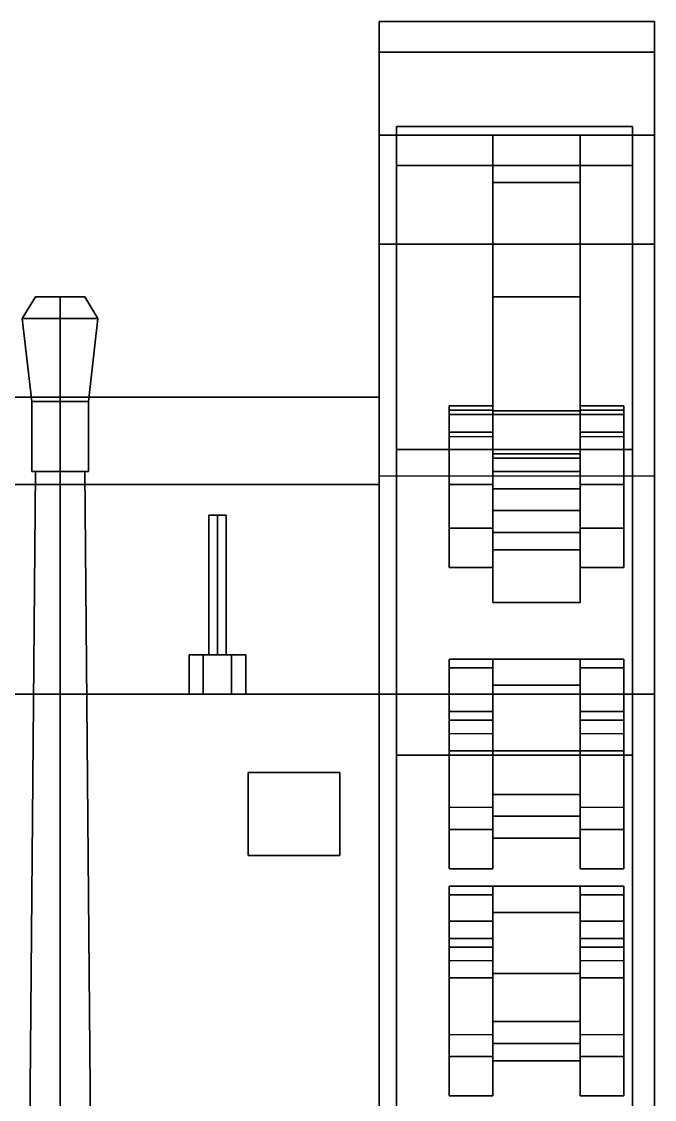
# Model space of a CAD drawing. Extents: x -1.69 to 1.69, y -3.84 to 3.56.
# Drawn here: x -0.088 to 1.36, y 1.092 to 3.56 of the extents above; entities that cross this region are included whole.
import ezdxf

# ---------------------------------------------------------------- set-up
doc = ezdxf.new("R2010")
doc.units = 0
doc.layers.get('0').update_dxf_attribs({"linetype": 'CONTINUOUS'})
for name, color, linetype in [('BOGIE_HOLDER', 2, 'CONTINUOUS'), ('BOGIE_LEVER', 3, 'CONTINUOUS'), ('GUN', 1, 'CONTINUOUS'), ('SHIELD', 6, 'CONTINUOUS'), ('SIDES', 5, 'CONTINUOUS'), ('SLEEVE', 5, 'CONTINUOUS'), ('TRACKS', 1, 'CONTINUOUS'), ('WHEELS', 2, 'CONTINUOUS')]:
    doc.layers.add(name, color=color, linetype=linetype)

msp = doc.modelspace()

# ---------------------------------------------------------------- linework, layer by layer
for points in [[(0.73, 2.7, 0.82), (0.73, 2.5, 0.47), (-0.73, 2.5, 0.47), (-0.73, 2.7, 0.82)], [(0.73, 2.02, 1.15), (0.73, 2.7, 0.82), (-0.73, 2.7, 0.82), (-0.73, 2.02, 1.15)], [(0.73, -3.39, 0.82), (0.73, -2.77, 0.47), (0.73, 2.5, 0.47), (0.73, 2.7, 0.82)], [(0.73, -3.39, 1.15), (0.73, -3.39, 0.82), (0.73, 2.7, 0.82), (0.73, 2.02, 1.15)], [(0.73, 2.5, 0.47), (0.73, -2.77, 0.47), (-0.73, -2.77, 0.47), (-0.73, 2.5, 0.47)], [(0.73, 2.02, 1.61), (0.73, 2.02, 1.15), (-0.73, 2.02, 1.15), (-0.73, 2.02, 1.61)], [(-0.73, 2.02, 1.61), (-0.73, -2.16, 1.61), (0.73, -2.16, 1.61), (0.73, 2.02, 1.61)], [(0.73, -2.16, 1.61), (0.73, -2.16, 1.15), (0.73, 2.02, 1.15), (0.73, 2.02, 1.61)], [(0.64, 1.65, 1.71), (0.64, 1.84, 1.71), (0.43, 1.84, 1.71), (0.43, 1.65, 1.71)], [(0.43, 1.65, 1.71), (0.43, 1.84, 1.71), (0.43, 1.84, 1.61), (0.43, 1.65, 1.61)], [(0.43, 1.84, 1.71), (0.64, 1.84, 1.71), (0.64, 1.84, 1.61), (0.43, 1.84, 1.61)], [(0.64, 1.65, 1.61), (0.64, 1.84, 1.61), (0.64, 1.84, 1.71), (0.64, 1.65, 1.71)], [(0.43, 1.65, 1.61), (0.64, 1.65, 1.61), (0.64, 1.65, 1.71), (0.43, 1.65, 1.71)]]:
    msp.add_3dface(points)
at = {"layer": 'BOGIE_HOLDER'}
for points in [[(0.89, 2.68, 0.58), (0.89, 2.5, 0.58), (0.89, 2.31, 0.67), (0.89, 2.61, 0.67)], [(0.99, 2.61, 0.67), (0.99, 2.68, 0.58), (0.89, 2.68, 0.58), (0.89, 2.61, 0.67)], [(0.89, 2.66, 0.52), (0.89, 2.62, 0.52), (0.89, 2.5, 0.58), (0.89, 2.68, 0.58)], [(0.99, 2.68, 0.58), (0.99, 2.66, 0.52), (0.89, 2.66, 0.52), (0.89, 2.68, 0.58)], [(0.99, 2.31, 0.67), (0.99, 2.5, 0.58), (0.99, 2.68, 0.58), (0.99, 2.61, 0.67)], [(0.99, 2.5, 0.58), (0.99, 2.62, 0.52), (0.99, 2.66, 0.52), (0.99, 2.68, 0.58)], [(1.29, 2.61, 0.67), (1.29, 2.68, 0.58), (1.19, 2.68, 0.58), (1.19, 2.61, 0.67)], [(1.19, 2.68, 0.58), (1.19, 2.5, 0.58), (1.19, 2.31, 0.67), (1.19, 2.61, 0.67)], [(1.19, 2.66, 0.52), (1.19, 2.62, 0.52), (1.19, 2.5, 0.58), (1.19, 2.68, 0.58)], [(1.29, 2.68, 0.58), (1.29, 2.66, 0.52), (1.19, 2.66, 0.52), (1.19, 2.68, 0.58)], [(1.29, 2.31, 0.67), (1.29, 2.5, 0.58), (1.29, 2.68, 0.58), (1.29, 2.61, 0.67)], [(1.29, 2.5, 0.58), (1.29, 2.62, 0.52), (1.29, 2.66, 0.52), (1.29, 2.68, 0.58)], [(0.99, 2.66, 0.52), (0.99, 2.62, 0.52), (0.89, 2.62, 0.52), (0.89, 2.66, 0.52)], [(1.29, 2.66, 0.52), (1.29, 2.62, 0.52), (1.19, 2.62, 0.52), (1.19, 2.66, 0.52)], [(0.89, 2.5, 0.58), (0.89, 2.62, 0.52), (0.99, 2.62, 0.52), (0.99, 2.5, 0.58)], [(1.19, 2.5, 0.58), (1.19, 2.62, 0.52), (1.29, 2.62, 0.52), (1.29, 2.5, 0.58)], [(0.99, 2.53, 0.48), (0.99, 2.35, 0.39), (0.99, 2.23, 0.53), (0.99, 2.39, 0.64)], [(1.19, 2.53, 0.48), (1.19, 2.35, 0.39), (0.99, 2.35, 0.39), (0.99, 2.53, 0.48)], [(1.19, 2.39, 0.64), (1.19, 2.53, 0.48), (0.99, 2.53, 0.48), (0.99, 2.39, 0.64)], [(1.19, 2.23, 0.53), (1.19, 2.35, 0.39), (1.19, 2.53, 0.48), (1.19, 2.39, 0.64)], [(0.89, 2.31, 0.67), (0.89, 2.5, 0.58), (0.99, 2.5, 0.58), (0.99, 2.31, 0.67)], [(1.19, 2.31, 0.67), (1.19, 2.5, 0.58), (1.29, 2.5, 0.58), (1.29, 2.31, 0.67)], [(0.99, 2.39, 0.64), (0.99, 2.23, 0.53), (1.19, 2.23, 0.53), (1.19, 2.39, 0.64)], [(0.99, 2.23, 0.53), (0.99, 2.35, 0.39), (1.19, 2.35, 0.39), (1.19, 2.23, 0.53)], [(0.99, 2.1, 0.3), (0.99, 2.02, 0.23), (0.89, 2.02, 0.23), (0.89, 2.1, 0.3)], [(0.89, 2.1, 0.3), (0.89, 2.02, 0.23), (0.89, 1.96, 0.31), (0.89, 2.08, 0.42)], [(0.99, 2.08, 0.42), (0.99, 2.1, 0.3), (0.89, 2.1, 0.3), (0.89, 2.08, 0.42)], [(0.99, 1.96, 0.31), (0.99, 2.02, 0.23), (0.99, 2.1, 0.3), (0.99, 2.08, 0.42)], [(1.19, 2.1, 0.3), (1.19, 2.02, 0.23), (1.19, 1.96, 0.31), (1.19, 2.08, 0.42)], [(1.29, 2.08, 0.42), (1.29, 2.1, 0.3), (1.19, 2.1, 0.3), (1.19, 2.08, 0.42)], [(1.29, 2.1, 0.3), (1.29, 2.02, 0.23), (1.19, 2.02, 0.23), (1.19, 2.1, 0.3)], [(1.29, 1.96, 0.31), (1.29, 2.02, 0.23), (1.29, 2.1, 0.3), (1.29, 2.08, 0.42)], [(0.99, 1.93, 0.67), (0.99, 2.08, 0.42), (0.89, 2.08, 0.42), (0.89, 1.93, 0.67)], [(0.89, 2.08, 0.42), (0.89, 1.96, 0.31), (0.89, 1.76, 0.67), (0.89, 1.93, 0.67)], [(0.99, 1.76, 0.67), (0.99, 1.96, 0.31), (0.99, 2.08, 0.42), (0.99, 1.93, 0.67)], [(1.19, 2.08, 0.42), (1.19, 1.96, 0.31), (1.19, 1.76, 0.67), (1.19, 1.93, 0.67)], [(1.29, 1.93, 0.67), (1.29, 2.08, 0.42), (1.19, 2.08, 0.42), (1.19, 1.93, 0.67)], [(1.29, 1.76, 0.67), (1.29, 1.96, 0.31), (1.29, 2.08, 0.42), (1.29, 1.93, 0.67)], [(0.89, 1.96, 0.31), (0.89, 2.02, 0.23), (0.99, 2.02, 0.23), (0.99, 1.96, 0.31)], [(1.19, 1.96, 0.31), (1.19, 2.02, 0.23), (1.29, 2.02, 0.23), (1.29, 1.96, 0.31)], [(0.89, 1.76, 0.67), (0.89, 1.96, 0.31), (0.99, 1.96, 0.31), (0.99, 1.76, 0.67)], [(1.19, 1.76, 0.67), (1.19, 1.96, 0.31), (1.29, 1.96, 0.31), (1.29, 1.76, 0.67)], [(0.99, 1.89, 0.29), (0.99, 1.69, 0.29), (0.99, 1.69, 0.47), (0.99, 1.89, 0.47)], [(0.99, 1.89, 0.47), (0.99, 1.69, 0.47), (1.19, 1.69, 0.47), (1.19, 1.89, 0.47)], [(1.19, 1.89, 0.47), (1.19, 1.89, 0.29), (0.99, 1.89, 0.29), (0.99, 1.89, 0.47)], [(1.19, 1.89, 0.29), (1.19, 1.69, 0.29), (0.99, 1.69, 0.29), (0.99, 1.89, 0.29)], [(1.19, 1.69, 0.47), (1.19, 1.69, 0.29), (1.19, 1.89, 0.29), (1.19, 1.89, 0.47)], [(0.99, 1.69, 0.47), (0.99, 1.69, 0.29), (1.19, 1.69, 0.29), (1.19, 1.69, 0.47)], [(0.89, 1.58, 0.3), (0.89, 1.5, 0.23), (0.89, 1.44, 0.31), (0.89, 1.56, 0.42)], [(0.99, 1.58, 0.3), (0.99, 1.5, 0.23), (0.89, 1.5, 0.23), (0.89, 1.58, 0.3)], [(0.99, 1.56, 0.42), (0.99, 1.58, 0.3), (0.89, 1.58, 0.3), (0.89, 1.56, 0.42)], [(0.99, 1.44, 0.31), (0.99, 1.5, 0.23), (0.99, 1.58, 0.3), (0.99, 1.56, 0.42)], [(1.29, 1.58, 0.3), (1.29, 1.5, 0.23), (1.19, 1.5, 0.23), (1.19, 1.58, 0.3)], [(1.19, 1.58, 0.3), (1.19, 1.5, 0.23), (1.19, 1.44, 0.31), (1.19, 1.56, 0.42)], [(1.29, 1.56, 0.42), (1.29, 1.58, 0.3), (1.19, 1.58, 0.3), (1.19, 1.56, 0.42)], [(1.29, 1.44, 0.31), (1.29, 1.5, 0.23), (1.29, 1.58, 0.3), (1.29, 1.56, 0.42)], [(0.89, 1.56, 0.42), (0.89, 1.44, 0.31), (0.89, 1.24, 0.67), (0.89, 1.41, 0.67)], [(0.99, 1.41, 0.67), (0.99, 1.56, 0.42), (0.89, 1.56, 0.42), (0.89, 1.41, 0.67)], [(0.99, 1.24, 0.67), (0.99, 1.44, 0.31), (0.99, 1.56, 0.42), (0.99, 1.41, 0.67)], [(1.29, 1.41, 0.67), (1.29, 1.56, 0.42), (1.19, 1.56, 0.42), (1.19, 1.41, 0.67)], [(1.19, 1.56, 0.42), (1.19, 1.44, 0.31), (1.19, 1.24, 0.67), (1.19, 1.41, 0.67)], [(1.29, 1.24, 0.67), (1.29, 1.44, 0.31), (1.29, 1.56, 0.42), (1.29, 1.41, 0.67)], [(0.89, 1.44, 0.31), (0.89, 1.5, 0.23), (0.99, 1.5, 0.23), (0.99, 1.44, 0.31)], [(1.19, 1.44, 0.31), (1.19, 1.5, 0.23), (1.29, 1.5, 0.23), (1.29, 1.44, 0.31)], [(0.89, 1.24, 0.67), (0.89, 1.44, 0.31), (0.99, 1.44, 0.31), (0.99, 1.24, 0.67)], [(1.19, 1.24, 0.67), (1.19, 1.44, 0.31), (1.29, 1.44, 0.31), (1.29, 1.24, 0.67)], [(0.99, 1.38, 0.29), (0.99, 1.18, 0.29), (0.99, 1.18, 0.47), (0.99, 1.38, 0.47)], [(1.19, 1.38, 0.47), (1.19, 1.38, 0.29), (0.99, 1.38, 0.29), (0.99, 1.38, 0.47)], [(1.19, 1.38, 0.29), (1.19, 1.18, 0.29), (0.99, 1.18, 0.29), (0.99, 1.38, 0.29)], [(0.99, 1.38, 0.47), (0.99, 1.18, 0.47), (1.19, 1.18, 0.47), (1.19, 1.38, 0.47)], [(1.19, 1.18, 0.47), (1.19, 1.18, 0.29), (1.19, 1.38, 0.29), (1.19, 1.38, 0.47)], [(0.99, 1.18, 0.47), (0.99, 1.18, 0.29), (1.19, 1.18, 0.29), (1.19, 1.18, 0.47)]]:
    msp.add_3dface(points, dxfattribs=at)
at = {"layer": 'BOGIE_LEVER'}
for points in [[(0.99, 2.66, 0.6), (0.99, 2.49, 0.29), (0.99, 2.44, 0.38), (0.99, 2.57, 0.58)], [(1.19, 2.57, 0.58), (1.19, 2.66, 0.6), (0.99, 2.66, 0.6), (0.99, 2.57, 0.58)], [(1.19, 2.66, 0.6), (1.19, 2.49, 0.29), (0.99, 2.49, 0.29), (0.99, 2.66, 0.6)], [(1.19, 2.44, 0.38), (1.19, 2.49, 0.29), (1.19, 2.66, 0.6), (1.19, 2.57, 0.58)], [(0.99, 2.57, 0.58), (0.99, 2.44, 0.38), (1.19, 2.44, 0.38), (1.19, 2.57, 0.58)], [(0.99, 2.44, 0.38), (0.99, 2.49, 0.29), (1.19, 2.49, 0.29), (1.19, 2.44, 0.38)], [(0.99, 2.1, 0.34), (0.99, 1.79, 0.15), (0.99, 1.74, 0.24), (0.99, 2.04, 0.44)], [(1.19, 2.1, 0.34), (1.19, 1.79, 0.15), (0.99, 1.79, 0.15), (0.99, 2.1, 0.34)], [(1.19, 2.04, 0.44), (1.19, 2.1, 0.34), (0.99, 2.1, 0.34), (0.99, 2.04, 0.44)], [(1.19, 1.74, 0.24), (1.19, 1.79, 0.15), (1.19, 2.1, 0.34), (1.19, 2.04, 0.44)], [(0.99, 2.04, 0.44), (0.99, 1.74, 0.24), (1.19, 1.74, 0.24), (1.19, 2.04, 0.44)], [(0.99, 1.74, 0.24), (0.99, 1.79, 0.15), (1.19, 1.79, 0.15), (1.19, 1.74, 0.24)], [(1.19, 1.58, 0.34), (1.19, 1.27, 0.15), (0.99, 1.27, 0.15), (0.99, 1.58, 0.34)], [(0.99, 1.58, 0.34), (0.99, 1.27, 0.15), (0.99, 1.22, 0.24), (0.99, 1.52, 0.44)], [(1.19, 1.52, 0.44), (1.19, 1.58, 0.34), (0.99, 1.58, 0.34), (0.99, 1.52, 0.44)], [(1.19, 1.22, 0.24), (1.19, 1.27, 0.15), (1.19, 1.58, 0.34), (1.19, 1.52, 0.44)], [(0.99, 1.52, 0.44), (0.99, 1.22, 0.24), (1.19, 1.22, 0.24), (1.19, 1.52, 0.44)], [(0.99, 1.22, 0.24), (0.99, 1.27, 0.15), (1.19, 1.27, 0.15), (1.19, 1.22, 0.24)]]:
    msp.add_3dface(points, dxfattribs=at)
at = {"layer": 'GUN'}
for points in [[(-0.0563, 2.93, 1.9575), (0, 2.93, 1.925), (0, 2.88, 1.89), (-0.0866, 2.88, 1.94)], [(-0.0563, 2.93, 2.0225), (-0.0563, 2.93, 1.9575), (-0.0866, 2.88, 1.94), (-0.0866, 2.88, 2.04)], [(0, 2.93, 2.055), (-0.0563, 2.93, 2.0225), (-0.0866, 2.88, 2.04), (0, 2.88, 2.09)], [(-0.0563, 2.93, 2.0225), (0, 2.93, 2.055), (0, 2.88, 2.09), (-0.0866, 2.88, 2.04)], [(0, 2.93, 1.925), (-0.0563, 2.93, 1.9575), (-0.0866, 2.88, 1.94), (0, 2.88, 1.89)], [(-0.0563, 2.93, 1.9575), (-0.0563, 2.93, 2.0225), (-0.0866, 2.88, 2.04), (-0.0866, 2.88, 1.94)], [(0, 2.93, 1.925), (0.0563, 2.93, 1.9575), (0.0866, 2.88, 1.94), (0, 2.88, 1.89)], [(0.0563, 2.93, 2.0225), (0, 2.93, 2.055), (0, 2.88, 2.09), (0.0866, 2.88, 2.04)], [(0, 2.93, 2.055), (0.0563, 2.93, 2.0225), (0.0866, 2.88, 2.04), (0, 2.88, 2.09)], [(0.0563, 2.93, 1.9575), (0, 2.93, 1.925), (0, 2.88, 1.89), (0.0866, 2.88, 1.94)], [(0.0563, 2.93, 1.9575), (0.0563, 2.93, 2.0225), (0.0866, 2.88, 2.04), (0.0866, 2.88, 1.94)], [(0.0563, 2.93, 2.0225), (0.0563, 2.93, 1.9575), (0.0866, 2.88, 1.94), (0.0866, 2.88, 2.04)], [(-0.0866, 2.88, 1.94), (0, 2.88, 1.89), (0, 2.69, 1.915), (-0.065, 2.69, 1.9525)], [(0, 2.88, 2.09), (-0.0866, 2.88, 2.04), (-0.065, 2.69, 2.0275), (0, 2.69, 2.065)], [(-0.0866, 2.88, 2.04), (0, 2.88, 2.09), (0, 2.69, 2.065), (-0.065, 2.69, 2.0275)], [(0, 2.88, 1.89), (-0.0866, 2.88, 1.94), (-0.065, 2.69, 1.9525), (0, 2.69, 1.915)], [(0, 2.88, 1.89), (0.0866, 2.88, 1.94), (0.065, 2.69, 1.9525), (0, 2.69, 1.915)], [(0.0866, 2.88, 2.04), (0, 2.88, 2.09), (0, 2.69, 2.065), (0.065, 2.69, 2.0275)], [(0, 2.88, 2.09), (0.0866, 2.88, 2.04), (0.065, 2.69, 2.0275), (0, 2.69, 2.065)], [(0.0866, 2.88, 1.94), (0, 2.88, 1.89), (0, 2.69, 1.915), (0.065, 2.69, 1.9525)], [(-0.065, 2.69, 1.9525), (0, 2.69, 1.915), (0, 2.53, 1.915), (-0.065, 2.53, 1.9525)], [(-0.065, 2.69, 2.0275), (-0.065, 2.69, 1.9525), (-0.065, 2.53, 1.9525), (-0.065, 2.53, 2.0275)], [(0, 2.69, 2.065), (-0.065, 2.69, 2.0275), (-0.065, 2.53, 2.0275), (0, 2.53, 2.065)], [(-0.065, 2.69, 2.0275), (0, 2.69, 2.065), (0, 2.53, 2.065), (-0.065, 2.53, 2.0275)], [(-0.065, 2.69, 1.9525), (-0.065, 2.69, 2.0275), (-0.065, 2.53, 2.0275), (-0.065, 2.53, 1.9525)], [(0, 2.69, 1.915), (-0.065, 2.69, 1.9525), (-0.065, 2.53, 1.9525), (0, 2.53, 1.915)], [(0, 2.69, 1.915), (0.065, 2.69, 1.9525), (0.065, 2.53, 1.9525), (0, 2.53, 1.915)], [(0.065, 2.69, 2.0275), (0, 2.69, 2.065), (0, 2.53, 2.065), (0.065, 2.53, 2.0275)], [(0, 2.69, 2.065), (0.065, 2.69, 2.0275), (0.065, 2.53, 2.0275), (0, 2.53, 2.065)], [(0.065, 2.69, 1.9525), (0, 2.69, 1.915), (0, 2.53, 1.915), (0.065, 2.53, 1.9525)], [(0.065, 2.69, 1.9525), (0.065, 2.69, 2.0275), (0.065, 2.53, 2.0275), (0.065, 2.53, 1.9525)], [(0.065, 2.69, 2.0275), (0.065, 2.69, 1.9525), (0.065, 2.53, 1.9525), (0.065, 2.53, 2.0275)], [(0, 2.53, 2.055), (-0.0563, 2.53, 2.0225), (-0.0693, 1.03, 2.03), (0, 1.03, 2.07)], [(-0.0563, 2.53, 2.0225), (-0.0563, 2.53, 1.9575), (-0.0693, 1.03, 1.95), (-0.0693, 1.03, 2.03)], [(-0.0563, 2.53, 1.9575), (0, 2.53, 1.925), (0, 1.03, 1.91), (-0.0693, 1.03, 1.95)], [(0.065, 2.53, 2.0275), (-0.065, 2.53, 1.9525), (0, 2.53, 1.915), (0.065, 2.53, 1.9525)], [(0, 2.53, 2.065), (-0.065, 2.53, 2.0275), (-0.065, 2.53, 1.9525), (0.065, 2.53, 2.0275)], [(0, 2.53, 2.065), (0.065, 2.53, 2.0275), (0.065, 2.53, 1.9525), (-0.065, 2.53, 2.0275)], [(-0.065, 2.53, 2.0275), (0.065, 2.53, 1.9525), (0, 2.53, 1.915), (-0.065, 2.53, 1.9525)], [(0.0563, 2.53, 2.0225), (0, 2.53, 2.055), (0, 1.03, 2.07), (0.0693, 1.03, 2.03)], [(0, 2.53, 1.925), (0.0563, 2.53, 1.9575), (0.0693, 1.03, 1.95), (0, 1.03, 1.91)], [(0.0563, 2.53, 1.9575), (0.0563, 2.53, 2.0225), (0.0693, 1.03, 2.03), (0.0693, 1.03, 1.95)], [(0.36, 2.43, 1.34), (0.34, 2.43, 1.32), (0.34, 2.11, 1.32), (0.36, 2.11, 1.34)], [(0.34, 2.43, 1.32), (0.36, 2.43, 1.3), (0.36, 2.11, 1.3), (0.34, 2.11, 1.32)], [(0.38, 2.43, 1.32), (0.36, 2.43, 1.3), (0.34, 2.43, 1.32), (0.36, 2.43, 1.34)], [(0.38, 2.43, 1.32), (0.36, 2.43, 1.34), (0.36, 2.11, 1.34), (0.38, 2.11, 1.32)], [(0.36, 2.43, 1.3), (0.38, 2.43, 1.32), (0.38, 2.11, 1.32), (0.36, 2.11, 1.3)]]:
    msp.add_3dface(points, dxfattribs=at)
at = {"layer": 'SHIELD'}
for points in [[(0.73, 3.05, 0.81), (0.73, 3.56, 0.81), (0.73, 3.56, 1.1), (0.73, 3.05, 1.61)], [(0.73, 3.56, 0.81), (0.73, 3.05, 0.81), (0.73, 3.05, 1.61), (0.73, 3.56, 1.1)], [(0.73, 3.56, 1.1), (0.73, 3.05, 1.61), (0.73, 3.3, 1.51), (0.73, 3.49, 1.28)], [(0.73, 3.05, 1.61), (0.73, 3.56, 1.1), (0.73, 3.49, 1.28), (0.73, 3.3, 1.51)], [(1.36, 3.56, 1.1), (1.36, 3.56, 0.81), (0.73, 3.56, 0.81), (0.73, 3.56, 1.1)], [(1.36, 3.56, 0.81), (1.36, 3.56, 1.1), (0.73, 3.56, 1.1), (0.73, 3.56, 0.81)], [(1.36, 3.49, 1.28), (1.36, 3.56, 1.1), (0.73, 3.56, 1.1), (0.73, 3.49, 1.28)], [(1.36, 3.56, 1.1), (1.36, 3.49, 1.28), (0.73, 3.49, 1.28), (0.73, 3.56, 1.1)], [(1.36, 3.56, 0.81), (1.36, 3.05, 0.81), (1.36, 3.05, 1.61), (1.36, 3.56, 1.1)], [(1.36, 3.05, 0.81), (1.36, 3.56, 0.81), (1.36, 3.56, 1.1), (1.36, 3.05, 1.61)], [(1.36, 3.05, 1.61), (1.36, 3.56, 1.1), (1.36, 3.49, 1.28), (1.36, 3.3, 1.51)], [(1.36, 3.56, 1.1), (1.36, 3.05, 1.61), (1.36, 3.3, 1.51), (1.36, 3.49, 1.28)], [(1.36, 3.3, 1.51), (1.36, 3.49, 1.28), (0.73, 3.49, 1.28), (0.73, 3.3, 1.51)], [(1.36, 3.49, 1.28), (1.36, 3.3, 1.51), (0.73, 3.3, 1.51), (0.73, 3.49, 1.28)], [(1.36, 3.05, 1.61), (1.36, 3.3, 1.51), (0.73, 3.3, 1.51), (0.73, 3.05, 1.61)], [(1.36, 3.3, 1.51), (1.36, 3.05, 1.61), (0.73, 3.05, 1.61), (0.73, 3.3, 1.51)], [(0.73, 3.05, 0.81), (0.73, 2.02, 0.81), (0.73, 2.02, 1.61), (0.73, 3.05, 1.61)], [(0.73, 2.02, 0.81), (0.73, 3.05, 0.81), (0.73, 3.05, 1.61), (0.73, 2.02, 1.61)], [(1.36, -3.22, 1.61), (1.36, 3.05, 1.61), (0.73, 3.05, 1.61), (0.73, -3.22, 1.61)], [(1.36, 3.05, 1.61), (1.36, -3.22, 1.61), (0.73, -3.22, 1.61), (0.73, 3.05, 1.61)], [(1.36, 2.75, 0.81), (1.36, 2.75, 1.61), (1.36, 3.05, 1.61), (1.36, 3.05, 0.81)], [(1.36, 2.75, 1.61), (1.36, 2.75, 0.81), (1.36, 3.05, 0.81), (1.36, 3.05, 1.61)], [(1.36, 2.63, 1.61), (1.36, 2.63, 0.67), (1.36, 2.75, 0.81), (1.36, 2.75, 1.61)], [(1.36, 2.63, 0.67), (1.36, 2.63, 1.61), (1.36, 2.75, 1.61), (1.36, 2.75, 0.81)], [(1.36, -3.13, 0.67), (1.36, 2.63, 0.67), (1.36, 2.63, 1.61), (1.36, -3.22, 1.61)]]:
    msp.add_3dface(points, dxfattribs=at)
at = {"layer": 'SIDES'}
for points in [[(1.36, 2.52, 0.82), (1.36, 2.02, 0.67), (0.73, 2.02, 0.67), (0.73, 2.52, 0.82)], [(1.36, 2.02, 0.67), (1.36, -2.35, 0.67), (0.73, -2.35, 0.67), (0.73, 2.02, 0.67)]]:
    msp.add_3dface(points, dxfattribs=at)
at = {"layer": 'SLEEVE'}
for points in [[(0.3275, 2.11, 1.3763), (0.295, 2.11, 1.32), (0.295, 2.02, 1.32), (0.3275, 2.02, 1.3763)], [(0.295, 2.11, 1.32), (0.3275, 2.11, 1.2637), (0.3275, 2.02, 1.2637), (0.295, 2.02, 1.32)], [(0.425, 2.11, 1.32), (0.295, 2.11, 1.32), (0.3275, 2.11, 1.3763), (0.3925, 2.11, 1.3763)], [(0.3925, 2.11, 1.2637), (0.3275, 2.11, 1.2637), (0.295, 2.11, 1.32), (0.425, 2.11, 1.32)], [(0.3925, 2.11, 1.3763), (0.3275, 2.11, 1.3763), (0.3275, 2.02, 1.3763), (0.3925, 2.02, 1.3763)], [(0.3275, 2.11, 1.2637), (0.3925, 2.11, 1.2637), (0.3925, 2.02, 1.2637), (0.3275, 2.02, 1.2637)], [(0.425, 2.11, 1.32), (0.3925, 2.11, 1.3763), (0.3925, 2.02, 1.3763), (0.425, 2.02, 1.32)], [(0.3925, 2.11, 1.2637), (0.425, 2.11, 1.32), (0.425, 2.02, 1.32), (0.3925, 2.02, 1.2637)]]:
    msp.add_3dface(points, dxfattribs=at)
at = {"layer": 'TRACKS'}
for points in [[(1.31, 3.32, 1.06), (1.31, 3.23, 0.77), (0.77, 3.23, 0.77), (0.77, 3.32, 1.06)], [(1.31, 3.23, 0.77), (1.31, 3.32, 1.06), (0.77, 3.32, 1.06), (0.77, 3.23, 0.77)], [(1.31, 3.23, 0.77), (1.31, 2.58, 0.18), (0.77, 2.58, 0.18), (0.77, 3.23, 0.77)], [(1.31, 2.58, 0.18), (1.31, 3.23, 0.77), (0.77, 3.23, 0.77), (0.77, 2.58, 0.18)], [(1.31, 2.58, 0.18), (1.31, 1.88), (0.77, 1.88), (0.77, 2.58, 0.18)], [(1.31, 1.88), (1.31, 2.58, 0.18), (0.77, 2.58, 0.18), (0.77, 1.88)], [(1.31, 1.88), (1.31, -2.18), (0.77, -2.18), (0.77, 1.88)], [(1.31, -2.18), (1.31, 1.88), (0.77, 1.88), (0.77, -2.18)]]:
    msp.add_3dface(points, dxfattribs=at)
at = {"layer": 'WHEELS'}
for points in [[(0.99, 3.3, 1.06), (0.99, 3.1916, 1.3216), (1.19, 3.1916, 1.3216), (1.19, 3.3, 1.06)], [(0.99, 3.1916, 0.7984), (0.99, 3.3, 1.06), (1.19, 3.3, 1.06), (1.19, 3.1916, 0.7984)], [(0.99, 3.3, 1.06), (0.99, 2.6684, 0.7984), (0.99, 2.56, 1.06), (0.99, 3.1916, 1.3216)], [(0.99, 3.1916, 0.7984), (0.99, 2.93, 0.69), (0.99, 2.6684, 0.7984), (0.99, 3.3, 1.06)], [(1.19, 3.1916, 1.3216), (1.19, 2.93, 1.43), (1.19, 2.6684, 1.3216), (1.19, 3.3, 1.06)], [(1.19, 3.3, 1.06), (1.19, 2.6684, 1.3216), (1.19, 2.56, 1.06), (1.19, 3.1916, 0.7984)], [(0.99, 3.1916, 1.3216), (0.99, 2.93, 1.43), (1.19, 2.93, 1.43), (1.19, 3.1916, 1.3216)], [(0.99, 2.93, 0.69), (0.99, 3.1916, 0.7984), (1.19, 3.1916, 0.7984), (1.19, 2.93, 0.69)], [(0.99, 3.1916, 1.3216), (0.99, 2.56, 1.06), (0.99, 2.6684, 1.3216), (0.99, 2.93, 1.43)], [(1.19, 3.1916, 0.7984), (1.19, 2.56, 1.06), (1.19, 2.6684, 0.7984), (1.19, 2.93, 0.69)], [(0.99, 2.93, 1.43), (0.99, 2.6684, 1.3216), (1.19, 2.6684, 1.3216), (1.19, 2.93, 1.43)], [(0.99, 2.6684, 0.7984), (0.99, 2.93, 0.69), (1.19, 2.93, 0.69), (1.19, 2.6684, 0.7984)], [(0.99, 2.58, 0.5359), (0.99, 2.67, 0.38), (0.89, 2.67, 0.38), (0.89, 2.58, 0.5359)], [(0.89, 2.4, 0.5359), (0.89, 2.58, 0.5359), (0.89, 2.67, 0.38), (0.89, 2.31, 0.38)], [(0.99, 2.67, 0.38), (0.99, 2.58, 0.2241), (0.89, 2.58, 0.2241), (0.89, 2.67, 0.38)], [(0.89, 2.31, 0.38), (0.89, 2.67, 0.38), (0.89, 2.58, 0.2241), (0.89, 2.4, 0.2241)], [(0.99, 2.31, 0.38), (0.99, 2.67, 0.38), (0.99, 2.58, 0.5359), (0.99, 2.4, 0.5359)], [(0.99, 2.4, 0.2241), (0.99, 2.58, 0.2241), (0.99, 2.67, 0.38), (0.99, 2.31, 0.38)], [(0.99, 2.6684, 1.3216), (0.99, 2.56, 1.06), (1.19, 2.56, 1.06), (1.19, 2.6684, 1.3216)], [(0.99, 2.56, 1.06), (0.99, 2.6684, 0.7984), (1.19, 2.6684, 0.7984), (1.19, 2.56, 1.06)], [(1.19, 2.4, 0.5359), (1.19, 2.58, 0.5359), (1.19, 2.67, 0.38), (1.19, 2.31, 0.38)], [(1.29, 2.58, 0.5359), (1.29, 2.67, 0.38), (1.19, 2.67, 0.38), (1.19, 2.58, 0.5359)], [(1.19, 2.31, 0.38), (1.19, 2.67, 0.38), (1.19, 2.58, 0.2241), (1.19, 2.4, 0.2241)], [(1.29, 2.67, 0.38), (1.29, 2.58, 0.2241), (1.19, 2.58, 0.2241), (1.19, 2.67, 0.38)], [(1.29, 2.31, 0.38), (1.29, 2.67, 0.38), (1.29, 2.58, 0.5359), (1.29, 2.4, 0.5359)], [(1.29, 2.4, 0.2241), (1.29, 2.58, 0.2241), (1.29, 2.67, 0.38), (1.29, 2.31, 0.38)], [(0.99, 2.58, 0.2241), (0.99, 2.4, 0.2241), (0.89, 2.4, 0.2241), (0.89, 2.58, 0.2241)], [(0.99, 2.4, 0.5359), (0.99, 2.58, 0.5359), (0.89, 2.58, 0.5359), (0.89, 2.4, 0.5359)], [(1.29, 2.58, 0.2241), (1.29, 2.4, 0.2241), (1.19, 2.4, 0.2241), (1.19, 2.58, 0.2241)], [(1.29, 2.4, 0.5359), (1.29, 2.58, 0.5359), (1.19, 2.58, 0.5359), (1.19, 2.4, 0.5359)], [(0.99, 2.31, 0.38), (0.99, 2.4, 0.5359), (0.89, 2.4, 0.5359), (0.89, 2.31, 0.38)], [(0.99, 2.4, 0.2241), (0.99, 2.31, 0.38), (0.89, 2.31, 0.38), (0.89, 2.4, 0.2241)], [(1.29, 2.31, 0.38), (1.29, 2.4, 0.5359), (1.19, 2.4, 0.5359), (1.19, 2.31, 0.38)], [(1.29, 2.4, 0.2241), (1.29, 2.31, 0.38), (1.19, 2.31, 0.38), (1.19, 2.4, 0.2241)], [(0.99, 1.89, 0.3659), (0.99, 1.98, 0.21), (0.89, 1.98, 0.21), (0.89, 1.89, 0.3659)], [(0.99, 1.98, 0.21), (0.99, 1.89, 0.0541), (0.89, 1.89, 0.0541), (0.89, 1.98, 0.21)], [(0.89, 1.71, 0.3659), (0.89, 1.89, 0.3659), (0.89, 1.98, 0.21), (0.89, 1.62, 0.21)], [(0.89, 1.62, 0.21), (0.89, 1.98, 0.21), (0.89, 1.89, 0.0541), (0.89, 1.71, 0.0541)], [(0.99, 1.62, 0.21), (0.99, 1.98, 0.21), (0.99, 1.89, 0.3659), (0.99, 1.71, 0.3659)], [(0.99, 1.71, 0.0541), (0.99, 1.89, 0.0541), (0.99, 1.98, 0.21), (0.99, 1.62, 0.21)], [(1.19, 1.62, 0.21), (1.19, 1.98, 0.21), (1.19, 1.89, 0.0541), (1.19, 1.71, 0.0541)], [(1.29, 1.98, 0.21), (1.29, 1.89, 0.0541), (1.19, 1.89, 0.0541), (1.19, 1.98, 0.21)], [(1.19, 1.71, 0.3659), (1.19, 1.89, 0.3659), (1.19, 1.98, 0.21), (1.19, 1.62, 0.21)], [(1.29, 1.89, 0.3659), (1.29, 1.98, 0.21), (1.19, 1.98, 0.21), (1.19, 1.89, 0.3659)], [(1.29, 1.71, 0.0541), (1.29, 1.89, 0.0541), (1.29, 1.98, 0.21), (1.29, 1.62, 0.21)], [(1.29, 1.62, 0.21), (1.29, 1.98, 0.21), (1.29, 1.89, 0.3659), (1.29, 1.71, 0.3659)], [(0.99, 1.71, 0.3659), (0.99, 1.89, 0.3659), (0.89, 1.89, 0.3659), (0.89, 1.71, 0.3659)], [(0.99, 1.89, 0.0541), (0.99, 1.71, 0.0541), (0.89, 1.71, 0.0541), (0.89, 1.89, 0.0541)], [(1.29, 1.89, 0.0541), (1.29, 1.71, 0.0541), (1.19, 1.71, 0.0541), (1.19, 1.89, 0.0541)], [(1.29, 1.71, 0.3659), (1.29, 1.89, 0.3659), (1.19, 1.89, 0.3659), (1.19, 1.71, 0.3659)], [(0.99, 1.62, 0.21), (0.99, 1.71, 0.3659), (0.89, 1.71, 0.3659), (0.89, 1.62, 0.21)], [(0.99, 1.71, 0.0541), (0.99, 1.62, 0.21), (0.89, 1.62, 0.21), (0.89, 1.71, 0.0541)], [(1.29, 1.71, 0.0541), (1.29, 1.62, 0.21), (1.19, 1.62, 0.21), (1.19, 1.71, 0.0541)], [(1.29, 1.62, 0.21), (1.29, 1.71, 0.3659), (1.19, 1.71, 0.3659), (1.19, 1.62, 0.21)], [(0.89, 1.19, 0.3659), (0.89, 1.37, 0.3659), (0.89, 1.46, 0.21), (0.89, 1.1, 0.21)], [(0.99, 1.37, 0.3659), (0.99, 1.46, 0.21), (0.89, 1.46, 0.21), (0.89, 1.37, 0.3659)], [(0.89, 1.1, 0.21), (0.89, 1.46, 0.21), (0.89, 1.37, 0.0541), (0.89, 1.19, 0.0541)], [(0.99, 1.46, 0.21), (0.99, 1.37, 0.0541), (0.89, 1.37, 0.0541), (0.89, 1.46, 0.21)], [(0.99, 1.1, 0.21), (0.99, 1.46, 0.21), (0.99, 1.37, 0.3659), (0.99, 1.19, 0.3659)], [(0.99, 1.19, 0.0541), (0.99, 1.37, 0.0541), (0.99, 1.46, 0.21), (0.99, 1.1, 0.21)], [(1.29, 1.37, 0.3659), (1.29, 1.46, 0.21), (1.19, 1.46, 0.21), (1.19, 1.37, 0.3659)], [(1.19, 1.19, 0.3659), (1.19, 1.37, 0.3659), (1.19, 1.46, 0.21), (1.19, 1.1, 0.21)], [(1.29, 1.46, 0.21), (1.29, 1.37, 0.0541), (1.19, 1.37, 0.0541), (1.19, 1.46, 0.21)], [(1.19, 1.1, 0.21), (1.19, 1.46, 0.21), (1.19, 1.37, 0.0541), (1.19, 1.19, 0.0541)], [(1.29, 1.1, 0.21), (1.29, 1.46, 0.21), (1.29, 1.37, 0.3659), (1.29, 1.19, 0.3659)], [(1.29, 1.19, 0.0541), (1.29, 1.37, 0.0541), (1.29, 1.46, 0.21), (1.29, 1.1, 0.21)], [(0.99, 1.37, 0.0541), (0.99, 1.19, 0.0541), (0.89, 1.19, 0.0541), (0.89, 1.37, 0.0541)], [(0.99, 1.19, 0.3659), (0.99, 1.37, 0.3659), (0.89, 1.37, 0.3659), (0.89, 1.19, 0.3659)], [(1.29, 1.37, 0.0541), (1.29, 1.19, 0.0541), (1.19, 1.19, 0.0541), (1.19, 1.37, 0.0541)], [(1.29, 1.19, 0.3659), (1.29, 1.37, 0.3659), (1.19, 1.37, 0.3659), (1.19, 1.19, 0.3659)], [(0.99, 1.1, 0.21), (0.99, 1.19, 0.3659), (0.89, 1.19, 0.3659), (0.89, 1.1, 0.21)], [(0.99, 1.19, 0.0541), (0.99, 1.1, 0.21), (0.89, 1.1, 0.21), (0.89, 1.19, 0.0541)], [(1.29, 1.1, 0.21), (1.29, 1.19, 0.3659), (1.19, 1.19, 0.3659), (1.19, 1.1, 0.21)], [(1.29, 1.19, 0.0541), (1.29, 1.1, 0.21), (1.19, 1.1, 0.21), (1.19, 1.19, 0.0541)]]:
    msp.add_3dface(points, dxfattribs=at)

doc.saveas('drawing.dxf')
